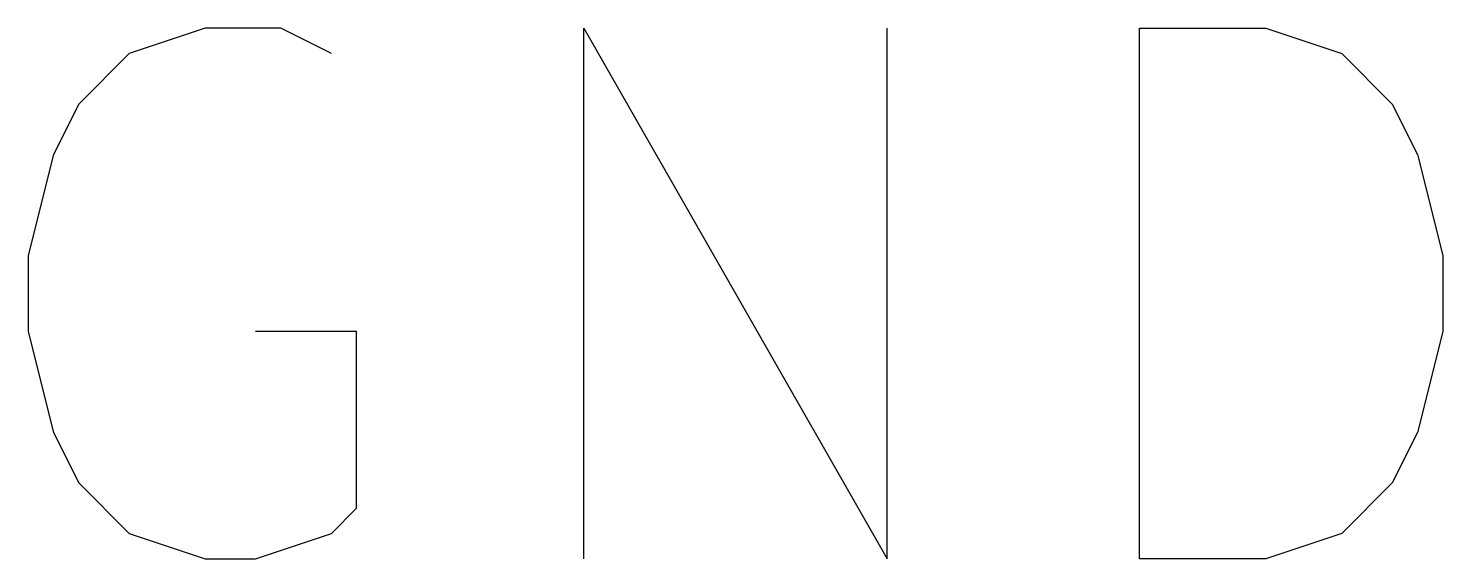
# Model space of a CAD drawing. Header units: millimetres. Extents: x 0 to 280, y 0 to 300.
# Drawn here: x 73.764 to 76.954, y 94.352 to 95.548 of the extents above; entities that cross this region are included whole.
import ezdxf

# ---------------------------------------------------------------- set-up
doc = ezdxf.new("R2010")
doc.units = ezdxf.units.MM
doc.layers.add('F.Fab', color=9, linetype='CONTINUOUS', true_color=0xafafaf)

msp = doc.modelspace()

# ---------------------------------------------------------------- linework, layer by layer
at = {"layer": 'F.Fab', "linetype": 'CONTINUOUS'}
for p, q in [((74.163103, 95.548455), (73.992246, 95.491503)), ((74.33396, 95.548455), (74.163103, 95.548455)), ((74.447865, 95.491503), (74.33396, 95.548455)), ((75.017388, 94.352455), (75.017388, 95.548455)), ((75.017388, 95.548455), (75.700817, 94.352455)), ((75.700817, 94.352455), (75.700817, 95.548455)), ((76.27034, 94.352455), (76.27034, 95.548455)), ((76.27034, 95.548455), (76.555102, 95.548455)), ((76.555102, 95.548455), (76.725959, 95.491503)), ((73.992246, 95.491503), (73.878341, 95.377598)), ((76.725959, 95.491503), (76.839864, 95.377598)), ((73.878341, 95.377598), (73.821388, 95.263693)), ((76.839864, 95.377598), (76.896817, 95.263693)), ((73.821388, 95.263693), (73.764436, 95.035884)), ((76.896817, 95.263693), (76.953769, 95.035884)), ((73.764436, 95.035884), (73.764436, 94.865027)), ((76.953769, 95.035884), (76.953769, 94.865027)), ((73.764436, 94.865027), (73.821388, 94.637217)), ((74.504817, 94.865027), (74.277007, 94.865027)), ((74.504817, 94.46636), (74.504817, 94.865027)), ((76.953769, 94.865027), (76.896817, 94.637217)), ((73.821388, 94.637217), (73.878341, 94.523312)), ((76.896817, 94.637217), (76.839864, 94.523312)), ((73.878341, 94.523312), (73.992246, 94.409408)), ((76.839864, 94.523312), (76.725959, 94.409408)), ((74.447865, 94.409408), (74.504817, 94.46636)), ((73.992246, 94.409408), (74.163103, 94.352455)), ((74.277007, 94.352455), (74.447865, 94.409408)), ((76.725959, 94.409408), (76.555102, 94.352455)), ((74.163103, 94.352455), (74.277007, 94.352455)), ((76.555102, 94.352455), (76.27034, 94.352455))]:
    msp.add_line(p, q, dxfattribs=at)

doc.saveas('drawing.dxf')
